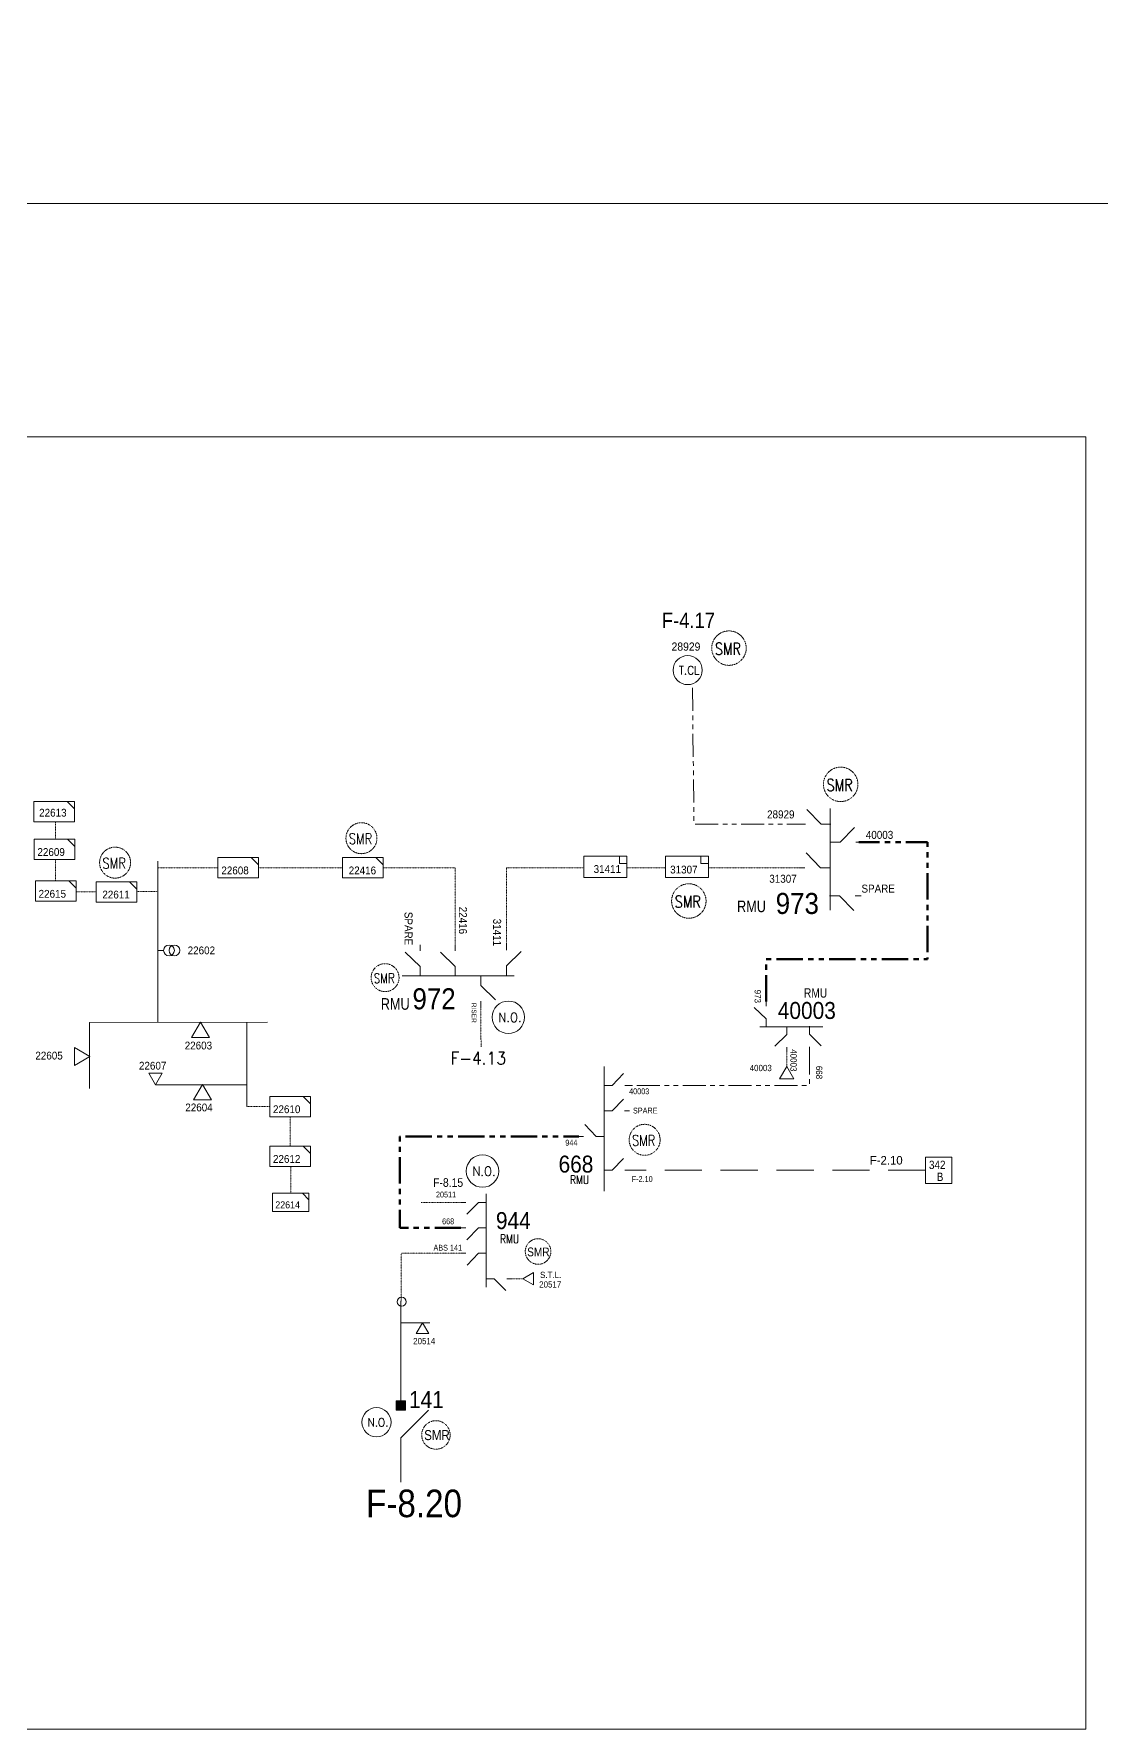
# Model space of a CAD drawing. Header units: metres. Extents: x 65984 to 144644, y -19036 to 23726.
# Drawn here: x 114139 to 114646, y 8807 to 9612 of the extents above; entities that cross this region are included whole.
import ezdxf
from ezdxf.enums import TextEntityAlignment as Align

# ---------------------------------------------------------------- set-up
doc = ezdxf.new("R2010")
doc.units = ezdxf.units.M
doc.header["$MEASUREMENT"] = 0
for name, pattern in [('( Phantom )', [2.5, 1.25, -0.25, 0.25, -0.25, 0.25, -0.25]), ('DGN Style 3', [0.013877, 0, -0.013877]), ('HIDDEN2', [2381.25, 1587.5, -793.75])]:
    doc.linetypes.add(name, pattern=pattern)
doc.layers.get('0').update_dxf_attribs({"color": 95, "lineweight": 40})
for name, color, linetype, lineweight in [('ABS', 7, 'Continuous', 40), ('ABS NUMBER', 112, 'Continuous', 30), ('d_eos', 111, 'Continuous', 40), ('d_eos no', 121, 'Continuous', 40), ('d_oh branch', 94, 'Continuous', 40), ('d_switch', 95, 'Continuous', 40), ('d_tf', 1, 'Continuous', 40), ('d_tf no', 6, 'Continuous', 40), ('d_tf_200', 1, 'Continuous', 40), ('d_ug cable', 95, 'Continuous', 40), ('d_ug main line', 95, 'Continuous', 40), ('d_unit sub', 7, 'Continuous', 40), ('fedr no', 95, 'Continuous', 40), ('GRID STATION  04', 7, 'Continuous', 40), ('GRID STATION 01', 7, 'Continuous', 40), ('Level 37', 7, 'Continuous', 0), ('O H MAIN FEEDER', 4, 'Continuous', 100), ('SW N O', 114, 'Continuous', 30)]:
    doc.layers.add(name, color=color, linetype=linetype, lineweight=lineweight)
doc.styles.add('NASKHF', font='naskhf.shx', dxfattribs={"height": 8})
doc.styles.add('Style-Arial', font='arial.ttf')
doc.styles.add('Style-ENGINEERING', font='ENGINEERING.shx')
doc.styles.add('Style-msdefault', font='msdefault.shx')
doc.styles.add('Style-STANDARD', font='STANDARD.shx')

# ---------------------------------------------------------------- blocks, each defined once
blk = doc.blocks.new('TFU_102')
at = {"layer": 'd_tf_200', "color": 30, "linetype": 'Continuous', "lineweight": 13}
blk.add_line((0, 10), (0, 0), dxfattribs=at)
for centre in [(0, 30), (0, 20)]:
    blk.add_circle(centre, 10, dxfattribs=at)
blk = doc.blocks.new('TF3')
at = {"color": 0, "linetype": 'ByBlock', "lineweight": -2}
for p, q in [((11.3, 9), (18.3, 9)), ((18.3, 9), (18.3, 2))]:
    blk.add_line(p, q, dxfattribs=at)
at = {"color": 0, "linetype": 'ByBlock', "lineweight": -2, "flags": 128}
blk.add_lwpolyline([(18.3, 2), (11.3, 2), (11.3, 9)], dxfattribs=at)
at = {"color": 0, "linetype": 'ByBlock', "lineweight": -2}
blk.add_3dface([(-21.7, 9), (18.3, 9), (18.3, -11), (-21.7, -11)], dxfattribs=at)
blk = doc.blocks.new('ABS2_1_1')
at = {"color": 0, "linetype": 'ByBlock', "lineweight": -2, "ltscale": 500}
for q in [(-29900, 43500), (0, 0)]:
    blk.add_line((0, 13600), q, dxfattribs=at)
at = {"color": 0, "linetype": 'ByBlock', "lineweight": -2, "ltscale": 500, "flags": 128}
for points in [[(5000, 43600), (-5000, 43600), (-5000, 53600), (5000, 53600)], [(3791, 49653), (3791, 49653), (3791, 49653)]]:
    blk.add_lwpolyline(points, close=True, dxfattribs=at)
at = {"color": 0, "linetype": 'ByBlock', "lineweight": -2, "ltscale": 500}
for points in [[(5000, 43600), (-5000, 43600), (5000, 53600), (-5000, 53600)], [(3791, 49653), (3791, 49653), (3791, 49653)]]:
    blk.add_solid(points, dxfattribs=at)
blk = doc.blocks.new('TRA1_835')
at = {"layer": 'd_tf', "color": 30, "linetype": 'Continuous', "lineweight": 13, "ltscale": 0.000426762, "flags": 128}
blk.add_lwpolyline([(10, -17), (0, 0), (-10, -17)], close=True, dxfattribs=at)
blk = doc.blocks.new('TRA1_834')
at = {"layer": 'd_tf', "color": 30, "linetype": 'Continuous', "lineweight": 13, "ltscale": 0.000426762, "xscale": 1.000046566088347, "yscale": 1.000046566088347, "zscale": 1.000046566088347, "rotation": 180.0000042736749}
blk.add_blockref('TRA1_835', (0, 0), dxfattribs=at)
blk = doc.blocks.new('TRA1_833')
at = {"layer": 'd_tf', "color": 30, "linetype": 'Continuous', "lineweight": 13, "ltscale": 0.000426762, "flags": 128}
blk.add_lwpolyline([(-5, 8.6), (5, 8.6), (0, 0)], close=True, dxfattribs=at)
blk = doc.blocks.new('TF_8')
at = {"color": 0, "linetype": 'ByBlock', "lineweight": -2}
blk.add_line((6.3, 4.95), (9.9, 1.35), dxfattribs=at)
blk.add_3dface([(-10.1, 4.95), (9.9, 4.95), (9.9, -5.05), (-10.1, -5.05)], dxfattribs=at)
blk = doc.blocks.new('*U2522')
at = {"layer": 'd_unit sub', "color": 2, "linetype": 'Continuous', "lineweight": 13, "flags": 128}
blk.add_lwpolyline([(20, 10), (20, 2.7), (12.8, 10)], close=True, dxfattribs=at)
at = {"layer": 'd_unit sub', "color": 2, "linetype": 'Continuous', "lineweight": 13, "xscale": 2, "yscale": 2, "zscale": 0.8845711694560097, "rotation": 359.9999999999999}
blk.add_blockref('TF_8', (0.2, 0.1), dxfattribs=at)
blk = doc.blocks.new('*U2582')
at = {"layer": 'd_unit sub', "color": 30, "linetype": 'Continuous', "lineweight": 13, "flags": 128}
blk.add_lwpolyline([(20, 10), (20, 2.7), (12.8, 10)], close=True, dxfattribs=at)
at = {"layer": 'd_unit sub', "color": 30, "linetype": 'Continuous', "lineweight": 13, "xscale": 2, "yscale": 2, "zscale": 0.8845711694560098, "rotation": 359.9999999999999}
blk.add_blockref('TF_8', (0.2, 0.1), dxfattribs=at)
blk = doc.blocks.new('TRA1_1344')
at = {"layer": 'd_tf', "color": 30, "linetype": 'Continuous', "lineweight": 13, "ltscale": 0.000187945, "flags": 128}
blk.add_lwpolyline([(10, -17), (0, 0), (-10, -17)], close=True, dxfattribs=at)
blk = doc.blocks.new('TRA1_1343')
at = {"layer": 'd_tf', "color": 30, "linetype": 'Continuous', "lineweight": 13, "ltscale": 0.000187945, "xscale": 1.000046566207833, "yscale": 1.000046566207833, "zscale": 1.000046566207833, "rotation": 180}
blk.add_blockref('TRA1_1344', (0, 0), dxfattribs=at)
blk = doc.blocks.new('TRA1_1346')
at = {"layer": 'd_tf', "color": 30, "linetype": 'Continuous', "lineweight": 13, "ltscale": 0.000187945, "extrusion": (0, 0, -1), "flags": 128}
blk.add_lwpolyline([(-10, -17), (0, 0), (10, -17)], close=True, dxfattribs=at)
blk = doc.blocks.new('TRA1_1345')
at = {"layer": 'd_tf', "color": 30, "linetype": 'Continuous', "lineweight": 13, "ltscale": 0.000187945, "xscale": 1.000046566207833, "yscale": 1.000046566207833, "zscale": 1.000046566207833, "rotation": 180}
blk.add_blockref('TRA1_1346', (0, 0), dxfattribs=at)
blk = doc.blocks.new('TRA1_1348')
at = {"layer": 'd_tf', "color": 30, "linetype": 'Continuous', "lineweight": 13, "ltscale": 0.000371561, "extrusion": (0, 0, -1), "flags": 128}
blk.add_lwpolyline([(-10, -17), (0, 0), (10, -17)], close=True, dxfattribs=at)
blk = doc.blocks.new('TRA1_1347')
at = {"layer": 'd_tf', "color": 30, "linetype": 'Continuous', "lineweight": 13, "ltscale": 0.000371561, "xscale": 1.000046566207833, "yscale": 1.000046566207833, "zscale": 1.000046566207833, "rotation": 180}
blk.add_blockref('TRA1_1348', (0, 0), dxfattribs=at)
blk = doc.blocks.new('*U1280')
at = {"layer": 'SW N O', "color": 1, "lineweight": 13}
blk.add_circle((0, 0), 16.8, dxfattribs=at)
at = {"layer": 'SW N O', "color": 1, "lineweight": 13, "style": 'Style-STANDARD'}
blk.add_text('T.CL', height=9.6, dxfattribs=at).set_placement((1.7, -0.2), align=Align.MIDDLE_CENTER)
blk = doc.blocks.new('*U4318')
at = {"layer": 'SW N O', "color": 3, "lineweight": 13, "ltscale": 0.426762}
blk.add_circle((0, 0), 16.8, dxfattribs=at)
at = {"layer": 'SW N O', "color": 3, "lineweight": 13, "style": 'Style-STANDARD'}
blk.add_text('N.O.', height=9.6, dxfattribs=at).set_placement((1.7, -0.2), align=Align.MIDDLE_CENTER)

msp = doc.modelspace()

# ---------------------------------------------------------------- linework, layer by layer
at = {"layer": 'd_eos', "color": 2, "linetype": 'Continuous', "lineweight": 13, "ltscale": 0.638341}
for p, q in [((114512.95, 9236.5), (114506.15, 9243.51)), ((114517.3, 9195.64), (114517.3, 9243.97)), ((114505.5, 9236.5), (114502.68, 9236.5)), ((114517.6, 9236.5), (114512.95, 9236.5)), ((114521.95, 9227.98), (114528.74, 9234.99)), ((114517.3, 9227.98), (114521.95, 9227.98)), ((114529.39, 9227.98), (114532.21, 9227.98)), ((114512.65, 9215.84), (114505.85, 9222.84)), ((114505.21, 9215.84), (114502.38, 9215.84)), ((114517.3, 9215.84), (114512.65, 9215.84)), ((114517, 9202.49), (114521.65, 9202.49)), ((114521.65, 9202.49), (114528.45, 9195.48)), ((114529.1, 9202.49), (114531.92, 9202.49)), ((114322.49, 9168.91), (114315.49, 9175.71)), ((114322.49, 9176.35), (114322.49, 9179.18)), ((114339.21, 9168.91), (114332.21, 9175.71)), ((114339.21, 9176.36), (114339.21, 9179.18)), ((114363.5, 9176.65), (114363.5, 9179.48)), ((114363.5, 9169.21), (114370.5, 9176.01)), ((114322.49, 9164.26), (114322.49, 9168.91)), ((114339.21, 9164.26), (114339.21, 9168.91)), ((114363.5, 9164.56), (114363.5, 9169.21)), ((114313.98, 9164.56), (114367.24, 9164.56)), ((114351.36, 9164.56), (114351.36, 9159.91)), ((114351.36, 9159.91), (114358.36, 9153.12)), ((114351.36, 9152.47), (114351.36, 9149.64))]:
    msp.add_line(p, q, dxfattribs=at)
at = {"layer": 'd_eos', "color": 7, "linetype": 'Continuous', "lineweight": 13, "ltscale": 0.555772}
for p, q in [((114486.84, 9150.06), (114486.83, 9152.33)), ((114486.84, 9144.06), (114481.19, 9149.53)), ((114486.84, 9140.31), (114486.84, 9144.06)), ((114513.69, 9140.31), (114483.83, 9140.31)), ((114496.62, 9136.56), (114490.98, 9131.09)), ((114496.62, 9140.31), (114496.62, 9136.56)), ((114507.39, 9140.55), (114507.39, 9136.8)), ((114507.39, 9136.8), (114513.03, 9131.32)), ((114496.62, 9130.57), (114496.62, 9128.29)), ((114507.39, 9130.8), (114507.39, 9128.52)), ((114419.7, 9112.45), (114421.98, 9112.45)), ((114419.62, 9100.36), (114421.89, 9100.36)), ((114400.2, 9088.27), (114397.93, 9088.27)), ((114406.2, 9088.27), (114400.73, 9093.91)), ((114419.7, 9072.15), (114421.98, 9072.15))]:
    msp.add_line(p, q, dxfattribs=at)
at = {"layer": 'd_eos', "color": 2, "linetype": 'Continuous', "lineweight": 13, "ltscale": 0.555772}
for p, q in [((114409.95, 9121.46), (114409.95, 9062.23)), ((114409.95, 9112.44), (114413.7, 9112.44)), ((114413.7, 9112.44), (114419.18, 9118.09)), ((114413.72, 9100.36), (114419.19, 9106)), ((114409.97, 9100.36), (114413.72, 9100.36)), ((114409.95, 9088.27), (114406.2, 9088.27)), ((114409.95, 9072.15), (114413.7, 9072.15)), ((114413.7, 9072.15), (114419.18, 9077.79))]:
    msp.add_line(p, q, dxfattribs=at)
at = {"layer": 'd_eos', "color": 7, "linetype": 'Continuous', "lineweight": 13, "ltscale": 0.416692}
for p, q in [((114344.22, 9056.94), (114341.95, 9056.94)), ((114350.22, 9056.94), (114344.75, 9051.3)), ((114353.97, 9056.94), (114350.22, 9056.94)), ((114344.22, 9044.86), (114341.95, 9044.86)), ((114344.31, 9032.77), (114342.03, 9032.77)), ((114350.3, 9032.77), (114344.83, 9027.13)), ((114354.05, 9032.77), (114350.3, 9032.77)), ((114353.97, 9020.69), (114357.71, 9020.69)), ((114357.71, 9020.69), (114363.19, 9015.04)), ((114363.71, 9020.68), (114365.99, 9020.68))]:
    msp.add_line(p, q, dxfattribs=at)
at = {"layer": 'd_eos', "color": 2, "linetype": 'Continuous', "lineweight": 13, "ltscale": 0.416692}
for p, q in [((114353.97, 9016.66), (114353.97, 9060.97)), ((114350.22, 9044.86), (114344.75, 9039.21)), ((114353.97, 9044.86), (114350.22, 9044.86))]:
    msp.add_line(p, q, dxfattribs=at)
at = {"layer": 'd_oh branch', "color": 30, "linetype": 'Continuous', "lineweight": 13}
for p, q in [((114197.96, 9218.95), (114197.96, 9142.42)), ((114250.08, 9142.43), (114165.59, 9142.41)), ((114165.59, 9142.41), (114165.59, 9110.92)), ((114240.32, 9142.43), (114240.32, 9102.47)), ((114240.11, 9112.8), (114196.89, 9112.8)), ((114313.44, 8999.7), (114327.16, 8999.7))]:
    msp.add_line(p, q, dxfattribs=at)
at = {"layer": 'd_ug cable', "color": 30, "linetype": 'DGN Style 3', "lineweight": 13}
for p, q in [((114149.38, 9229.39), (114149.38, 9237.59)), ((114149.38, 9209.56), (114149.38, 9219.74)), ((114245.81, 9215.84), (114285.72, 9215.84)), ((114197.96, 9204.5), (114188.05, 9204.5)), ((114351.36, 9150.46), (114351.47, 9130.68)), ((114496.62, 9121.43), (114496.62, 9128.29)), ((114240.32, 9102.47), (114251.14, 9102.47)), ((114260.79, 9097.62), (114260.79, 9083.66)), ((114261.08, 9073.83), (114261.08, 9061.27)), ((114371.27, 9020.68), (114365.99, 9020.68))]:
    msp.add_line(p, q, dxfattribs=at)
at = {"layer": 'd_ug cable', "color": 30, "linetype": 'DGN Style 3', "lineweight": 13, "flags": 128}
for points in [[(114197.96, 9215.78), (114226.52, 9215.79)], [(114305.02, 9215.84), (114339.21, 9215.84), (114339.21, 9179.18)], [(114363.5, 9179.48), (114363.5, 9215.84), (114400.1, 9215.84)], [(114420.85, 9215.84), (114438.99, 9215.84)], [(114459.57, 9215.84), (114502.38, 9215.84)], [(114159.41, 9204.36), (114168.75, 9204.36)], [(114341.95, 9056.94), (114323.11, 9056.87), (114323.11, 9056.87)], [(114343.17, 9032.77), (114313.61, 9032.77), (114313.61, 9009.78)]]:
    msp.add_lwpolyline(points, dxfattribs=at)
at = {"layer": 'd_ug cable', "color": 2, "linetype": 'DGN Style 3', "lineweight": 13}
for centre, radius in [((114469.2, 9320.09), 8.18), ((114522.24, 9255.4), 8.18), ((114294.68, 9229.85), 7.36), ((114177.71, 9218.24), 7.36), ((114450.14, 9200.03), 8.18), ((114305.91, 9163.62), 6.63), ((114429.16, 9086.64), 7.36), ((114378.55, 9033.6), 6.08), ((114330.05, 8946.5), 6.77)]:
    msp.add_circle(centre, radius, dxfattribs=at)
at = {"layer": 'd_ug main line', "color": 30, "linetype": '( Phantom )', "lineweight": 13, "ltscale": 8.706501, "flags": 128}
for points in [[(114451.85, 9301.18), (114452.6, 9236.5), (114502.68, 9236.5)], [(114507.39, 9128.52), (114507.39, 9112.45), (114421.98, 9112.45)]]:
    msp.add_lwpolyline(points, dxfattribs=at)
at = {"layer": 'd_ug main line', "color": 30, "linetype": '( Phantom )', "lineweight": 158, "ltscale": 10, "flags": 128}
for points in [[(114486.83, 9152.33), (114486.83, 9172.37), (114563.46, 9172.37), (114563.46, 9227.98), (114530.8, 9227.98)], [(114341.95, 9044.86), (114312.96, 9044.86), (114312.96, 9088.27), (114397.93, 9088.27)]]:
    msp.add_lwpolyline(points, dxfattribs=at)
at = {"layer": 'd_ug main line', "color": 30, "linetype": 'HIDDEN2', "lineweight": 13, "ltscale": 0.011147}
msp.add_lwpolyline([(114562.55, 9072.15), (114423.19, 9072.15), (114423.19, 9072.15), (114421.98, 9072.15)], dxfattribs=at)
at = {"layer": 'GRID STATION 01', "color": 30, "lineweight": 13, "ltscale": 0.379284, "flags": 128}
msp.add_lwpolyline([(114575.03, 9078.39), (114575.03, 9065.91), (114562.55, 9065.91), (114562.55, 9078.39)], close=True, dxfattribs=at)
at = {"layer": 'O H MAIN FEEDER', "color": 30, "lineweight": 13, "ltscale": 0.425143}
msp.add_line((114313.44, 8962.64), (114313.44, 9010.15), dxfattribs=at)
at = {"layer": 'O H MAIN FEEDER', "color": 234, "lineweight": 13, "ltscale": 0.425143}
msp.add_line((114313.44, 8924.07), (114313.44, 8942.52), dxfattribs=at)
at = {"layer": 'O H MAIN FEEDER', "color": 140, "linetype": 'Continuous', "lineweight": 13, "flags": 128}
msp.add_lwpolyline([(113606.95, 10199.11), (114655.05, 10199.11), (114655.05, 9531.13), (113606.95, 9531.13)], close=True, dxfattribs=at)
at = {"layer": 'O H MAIN FEEDER', "color": 140, "lineweight": 13, "ltscale": 0.43382, "flags": 128}
msp.add_lwpolyline([(113747.17, 9420.37), (114638.59, 9420.37), (114638.59, 8806.84), (113747.17, 8806.84)], close=True, dxfattribs=at)
at = {"layer": 'O H MAIN FEEDER', "color": 30, "lineweight": 13, "ltscale": 0.425143}
msp.add_circle((114313.79, 9009.73), 2.14, dxfattribs=at)

# ---------------------------------------------------------------- block references
at = {"layer": 'ABS', "color": 2, "linetype": 'Continuous', "lineweight": 13, "ltscale": 0.707737, "xscale": 0.0004389600497337642, "yscale": -0.0004389600497337644, "zscale": 0.000360672857092237, "rotation": 180.0000077380899}
msp.add_blockref('ABS2_1_1', (114313.44, 8939.11), dxfattribs=at)
at = {"layer": 'd_tf', "color": 30, "linetype": 'Continuous', "lineweight": 13, "ltscale": 0.000426762}
for name, p, xscale, yscale, zscale, rotation in [('TRA1_834', (114218.2, 9142.43), 0.4267628141947012, 0.4267628141947012, 0.4267628141947012, 179.9082192556203), ('TRA1_834', (114165.72, 9126.23), 0.4267628141947012, 0.4267628141947012, 0.4267628141947012, 89.90821925562032), ('TRA1_833', (114196.89, 9112.8), 0.6401422308442759, 0.6401422308442759, 0.6401422308442759, 359.908396840603), ('TRA1_834', (114219.15, 9112.91), 0.4267628141947012, 0.4267628141947012, 0.4267628141947012, 179.9082192556203)]:
    msp.add_blockref(name, p, dxfattribs=dict(at, xscale=xscale, yscale=yscale, zscale=zscale, rotation=rotation))
at = {"layer": 'd_tf', "color": 30, "linetype": 'Continuous', "lineweight": 13, "ltscale": 0.000371561, "extrusion": (0, 0, -1), "xscale": 0.3439597755553466, "yscale": 0.3439597755553466, "zscale": 0.3439597755553466, "rotation": 180}
msp.add_blockref('TRA1_1347', (-114496.61, 9121.42), dxfattribs=at)
at = {"layer": 'd_tf', "color": 30, "linetype": 'Continuous', "lineweight": 13, "ltscale": 0.000187945, "extrusion": (0, 0, -1), "xscale": 0.2982108000140799, "yscale": 0.2982108000140799, "zscale": 0.2982108000140799, "rotation": 89.99999999999999}
msp.add_blockref('TRA1_1345', (-114371.25, 9020.68), dxfattribs=at)
at = {"layer": 'd_tf', "color": 30, "linetype": 'Continuous', "lineweight": 13, "ltscale": 0.000187945, "xscale": 0.2982108000140798, "yscale": 0.2982108000140798, "zscale": 0.2982108000140798, "rotation": 180.000007846968}
msp.add_blockref('TRA1_1343', (114323.68, 8999.69), dxfattribs=at)
at = {"layer": 'd_tf_200', "color": 30, "linetype": 'Continuous', "lineweight": 13, "xscale": 0.2560573599939425, "yscale": 0.2560573599939425, "zscale": 0.2560573599939425, "rotation": 269.9999999999998}
msp.add_blockref('TFU_102', (114198.18, 9176.56), dxfattribs=at)
at = {"layer": 'd_unit sub', "color": 30, "linetype": 'Continuous', "lineweight": 13}
for name, p, xscale, yscale, zscale in [('*U2582', (114148.81, 9242.41), 0.4824510241714298, 0.4824510241714298, 0.4824510241714298), ('*U2582', (114148.95, 9224.57), 0.4824510241714298, 0.4824510241714298, 0.4824510241714298), ('*U2582', (114236.18, 9215.84), 0.4824510241714298, 0.4824510241714298, 0.4824510241714298), ('TF3', (114411.37, 9216.75), 0.5111325605708967, 0.5111325605708967, 0.2449196056013438), ('*U2582', (114149.51, 9204.74), 0.4824510241714298, 0.4824510241714298, 0.4824510241714298), ('*U2582', (114260.8, 9102.44), 0.4824510241714298, 0.4824510241714298, 0.4824510241714298), ('*U2582', (114260.8, 9078.83), 0.4824510241714298, 0.4824510241714298, 0.4824510241714298), ('*U2582', (114261.09, 9056.93), 0.4342059217542868, 0.4342059217542868, 0.4342059217542868)]:
    msp.add_blockref(name, p, dxfattribs=dict(at, xscale=xscale, yscale=yscale, zscale=zscale))
at = {"layer": 'd_unit sub', "color": 2, "linetype": 'Continuous', "lineweight": 13}
for name, p, xscale, yscale, zscale in [('*U2522', (114295.38, 9215.84), 0.4824510241714298, 0.4824510241714298, 0.4824510241714298), ('TF3', (114450.08, 9216.75), 0.5111325605708967, 0.5111325605708967, 0.2449196056013438), ('*U2522', (114178.41, 9204.36), 0.4824510241714298, 0.4824510241714298, 0.4824510241714298)]:
    msp.add_blockref(name, p, dxfattribs=dict(at, xscale=xscale, yscale=yscale, zscale=zscale))
at = {"layer": 'SW N O', "color": 1, "lineweight": 13, "xscale": 0.4107964366359419, "yscale": 0.4107964366359419, "zscale": 0.4107964366359419}
msp.add_blockref('*U1280', (114449.59, 9309.64), dxfattribs=at)
at = {"layer": 'SW N O', "color": 3, "lineweight": 13}
for p, xscale, yscale, zscale in [((114364.44, 9144.83), 0.4583877371568606, 0.4583877371568606, 0.4583877371568606), ((114352.14, 9071.79), 0.4583877371568606, 0.4583877371568606, 0.4583877371568606), ((114301.83, 8952.53), 0.4125489634411745, 0.4125489634411745, 0.4125489634411745)]:
    msp.add_blockref('*U4318', p, dxfattribs=dict(at, xscale=xscale, yscale=yscale, zscale=zscale))

# ---------------------------------------------------------------- texts
at = {"layer": 'ABS NUMBER', "color": 2, "lineweight": 13, "style": 'Style-Arial', "width": 0.88}
msp.add_text('141', height=8.06, rotation=359.99999, dxfattribs=at).set_placement((114317.24, 8959.25))
at = {"layer": 'd_eos no', "color": 2, "linetype": 'Continuous', "lineweight": 13}
for s, height, style, width, p in [('RMU', 5.5, 'Style-msdefault', 0.818182, (114473.05, 9200.22)), ('973', 10, 'Style-Arial', 0.88, (114491.39, 9203.86)), ('RMU', 5.5, 'Style-msdefault', 0.818182, (114303.87, 9153.89)), ('972', 10, 'Style-Arial', 0.88, (114318.91, 9158.58))]:
    msp.add_text(s, height=height, dxfattribs=dict(at, style=style, width=width)).set_placement(p, align=Align.TOP_LEFT)
at = {"layer": 'd_eos no', "color": 7, "linetype": 'Continuous', "lineweight": 13}
for s, height, style, width, p in [('40003', 8.06, 'Style-Arial', 0.88, (114519.94, 9144.02)), ('RMU', 4.433, 'Style-msdefault', 0.818182, (114515.85, 9154.15))]:
    msp.add_text(s, height=height, dxfattribs=dict(at, style=style, width=width)).set_placement(p, align=Align.RIGHT)
at = {"layer": 'd_switch', "color": 51, "linetype": 'Continuous', "lineweight": 13, "style": 'Style-ENGINEERING', "width": 0.921053}
msp.add_text('28929', height=3.8, dxfattribs=at).set_placement((114500.31, 9243.04), align=Align.TOP_RIGHT)
msp.add_text('40003', height=3.8, dxfattribs=at).set_placement((114547.2, 9229.52), align=Align.RIGHT)
for s, height, rotation, p in [('31307', 3.8, 360, (114501.37, 9208.68)), ('973', 3.063, 270.00752, (114481.35, 9151.59)), ('40003', 3.063, 270, (114498.36, 9119.12)), ('668', 3.063, 269.99248, (114510.5, 9115.44))]:
    msp.add_text(s, height=height, rotation=rotation, dxfattribs=at).set_placement(p, align=Align.RIGHT)
msp.add_text('SPARE', height=3.8, rotation=0.00752, dxfattribs=at).set_placement((114532.12, 9204))
for s, rotation, p in [('SPARE', 270.00752, (114318.94, 9179.01)), ('31411', 270, (114361.02, 9178.59))]:
    msp.add_text(s, height=3.8, rotation=rotation, dxfattribs=at).set_placement(p, align=Align.TOP_RIGHT)
msp.add_text('22416', height=3.8, rotation=270, dxfattribs=at).set_placement((114344.78, 9197.3), align=Align.TOP_LEFT)
at = {"layer": 'd_switch', "color": 51, "linetype": 'Continuous', "lineweight": 13, "ltscale": 0.720354, "style": 'Style-ENGINEERING', "width": 0.921053}
msp.add_text('RISER', height=2.206, rotation=270, dxfattribs=at).set_placement((114349.25, 9151.66), align=Align.TOP_LEFT)
at = {"layer": 'd_switch', "color": 55, "linetype": 'Continuous', "lineweight": 13, "style": 'Style-msdefault', "width": 0.9}
msp.add_text('F-8.15', height=4.101, dxfattribs=at).set_placement((114328.71, 9068.4), align=Align.TOP_LEFT)
at = {"layer": 'd_switch', "color": 1, "linetype": 'Continuous', "lineweight": 30, "ltscale": 0.9, "style": 'Style-ENGINEERING', "width": 0.857143}
msp.add_text('SMR', height=4.182, rotation=0.00263, dxfattribs=at).set_placement((114373.37, 9035.49), align=Align.TOP_LEFT)
at = {"layer": 'd_switch', "color": 1, "linetype": 'Continuous', "lineweight": 30, "ltscale": 0.972, "style": 'Style-ENGINEERING', "width": 0.857143}
msp.add_text('SMR', height=4.77, rotation=0.00226, dxfattribs=at).set_placement((114324.47, 8948.82), align=Align.TOP_LEFT)
at = {"layer": 'd_switch', "color": 55, "linetype": 'Continuous', "lineweight": 13, "style": 'Style-msdefault', "width": 0.9}
msp.add_text('F-8.20', height=13.092, dxfattribs=at).set_placement((114342.43, 8920.55), align=Align.TOP_RIGHT)
at = {"layer": 'd_tf no', "color": 2, "linetype": 'Continuous', "lineweight": 13, "style": 'Style-msdefault', "width": 0.945946}
for s, height, p in [('28929', 3.887, (114441.94, 9322.76)), ('22416', 3.7, (114288.63, 9216.39)), ('31307', 3.7, (114441.27, 9216.79)), ('22611', 3.7, (114171.65, 9204.91))]:
    msp.add_text(s, height=height, dxfattribs=at).set_placement(p, align=Align.TOP_LEFT)
at = {"layer": 'd_tf no', "color": 30, "linetype": 'Continuous', "lineweight": 13, "style": 'Style-msdefault', "width": 0.945946}
for s, height, p in [('22613', 3.7, (114141.64, 9243.8)), ('22609', 3.7, (114140.82, 9225.12)), ('22608', 3.7, (114228.16, 9216.39)), ('31411', 3.7, (114404.93, 9217.05)), ('22615', 3.7, (114141.39, 9205.29)), ('22602', 3.7, (114212.16, 9178.42)), ('22605', 3.7, (114139.84, 9128.46)), ('22603', 3.7, (114210.76, 9133.25)), ('22607', 3.7, (114189.04, 9123.67)), ('22604', 3.7, (114211.04, 9103.85)), ('22610', 3.7, (114252.68, 9103)), ('22612', 3.7, (114252.68, 9079.39)), ('22614', 3.33, (114253.78, 9057.42))]:
    msp.add_text(s, height=height, dxfattribs=at).set_placement(p, align=Align.TOP_LEFT)
msp.add_text('40003', height=2.982, dxfattribs=at).set_placement((114479.03, 9119.24))
for s, p in [('S.T.L.', (114389.57, 9023.98)), ('20517', (114389.57, 9019.47))]:
    msp.add_text(s, height=2.982, dxfattribs=at).set_placement(p, align=Align.TOP_RIGHT)
msp.add_text('20514', height=2.982, dxfattribs=at).set_placement((114329.73, 8989.58), align=Align.RIGHT)
at = {"layer": 'fedr no', "color": 55, "linetype": 'Continuous', "lineweight": 13, "insert": (114350.17, 9130.32), "char_height": 5.904, "attachment_point": 5, "style": 'Style-STANDARD'}
msp.add_mtext('\\PF-4.13\\P', dxfattribs=at)
at = {"layer": 'GRID STATION  04', "color": 55, "linetype": 'Continuous', "lineweight": 13, "ltscale": 1.054347, "style": 'Style-msdefault', "width": 0.888889}
msp.add_text('F-4.17', height=7.349, rotation=359.99944, dxfattribs=at).set_placement((114437.3, 9329.58))
at = {"layer": 'GRID STATION 01', "linetype": 'Continuous', "lineweight": 13, "style": 'Style-msdefault'}
msp.add_text('F-2.10', height=4.03, rotation=359.99999, dxfattribs=at).set_placement((114536.09, 9074.91))
at = {"layer": 'GRID STATION 01', "color": 30, "linetype": 'Continuous', "lineweight": 13, "style": 'Style-msdefault', "width": 0.888889}
for s, height, p in [('342', 3.958, (114564.16, 9072.76)), ('B', 3.96, (114567.87, 9067.09))]:
    msp.add_text(s, height=height, rotation=359.99999, dxfattribs=at).set_placement(p)
at = {"layer": 'Level 37', "color": 1, "linetype": 'Continuous', "lineweight": 13, "style": 'Style-STANDARD', "width": 0.854701}
for height, p in [(5.677, (114468.68, 9319.77)), (5.677, (114521.72, 9255.08)), (5.11, (114294.22, 9229.56)), (5.11, (114177.25, 9217.95)), (5.677, (114449.63, 9199.71))]:
    msp.add_text('SMR', height=height, dxfattribs=at).set_placement(p, align=Align.MIDDLE_CENTER)
at = {"layer": 'Level 37', "color": 1, "linetype": 'Continuous', "lineweight": 13, "ltscale": 0.9, "style": 'Style-STANDARD', "width": 0.854701}
for height, p in [(4.599, (114305.5, 9163.36)), (5.11, (114428.7, 9086.35))]:
    msp.add_text('SMR', height=height, dxfattribs=at).set_placement(p, align=Align.MIDDLE_CENTER)
at = {"layer": 'Level 37', "color": 7, "linetype": 'Continuous', "lineweight": 13, "style": 'Style-ENGINEERING', "width": 0.857143}
for s, p in [('40003', (114431.36, 9111.04)), ('SPARE', (114435.28, 9101.9)), ('944', (114397.23, 9086.65))]:
    msp.add_text(s, height=2.764, dxfattribs=at).set_placement(p, align=Align.TOP_RIGHT)
at = {"layer": 'Level 37', "color": 2, "linetype": 'Continuous', "lineweight": 13, "style": 'Style-Arial', "width": 0.88}
msp.add_text('668', height=8.06, dxfattribs=at).set_placement((114404.81, 9071.07), align=Align.RIGHT)
at = {"layer": 'Level 37', "color": 2, "linetype": 'Continuous', "lineweight": 13, "style": 'Style-STANDARD', "width": 0.854701}
msp.add_text('RMU', height=4.024, rotation=359.99999, dxfattribs=at).set_placement((114398.29, 9067.67), align=Align.MIDDLE_CENTER)
at = {"layer": 'Level 37', "color": 7, "linetype": 'Continuous', "lineweight": 13, "style": 'Style-ENGINEERING', "width": 0.857143}
for s, p in [('20511', (114330.06, 9059.27)), ('668', (114332.97, 9046.54)), ('ABS 141', (114328.87, 9034.02))]:
    msp.add_text(s, height=2.764, dxfattribs=at).set_placement(p)
at = {"layer": 'Level 37', "color": 2, "linetype": 'Continuous', "lineweight": 13, "style": 'Style-Arial', "width": 0.88}
msp.add_text('944', height=8.06, dxfattribs=at).set_placement((114358.54, 9052.31), align=Align.TOP_LEFT)
at = {"layer": 'Level 37', "color": 2, "linetype": 'Continuous', "lineweight": 13, "style": 'Style-STANDARD', "width": 0.854701}
msp.add_text('RMU', height=4.024, dxfattribs=at).set_placement((114365.04, 9039.59), align=Align.MIDDLE_CENTER)
at = {"layer": 'Level 37', "color": 7, "linetype": 'Continuous', "lineweight": 13, "insert": (114423.02, 9069.39), "char_height": 2.7645, "width": 13.4185, "attachment_point": 1, "rotation": 359.99999, "style": 'NASKHF'}
msp.add_mtext('\\FENGINEERING;\\H1x;\\W0.857143;F-2.10', dxfattribs=at)

doc.saveas('drawing.dxf')
